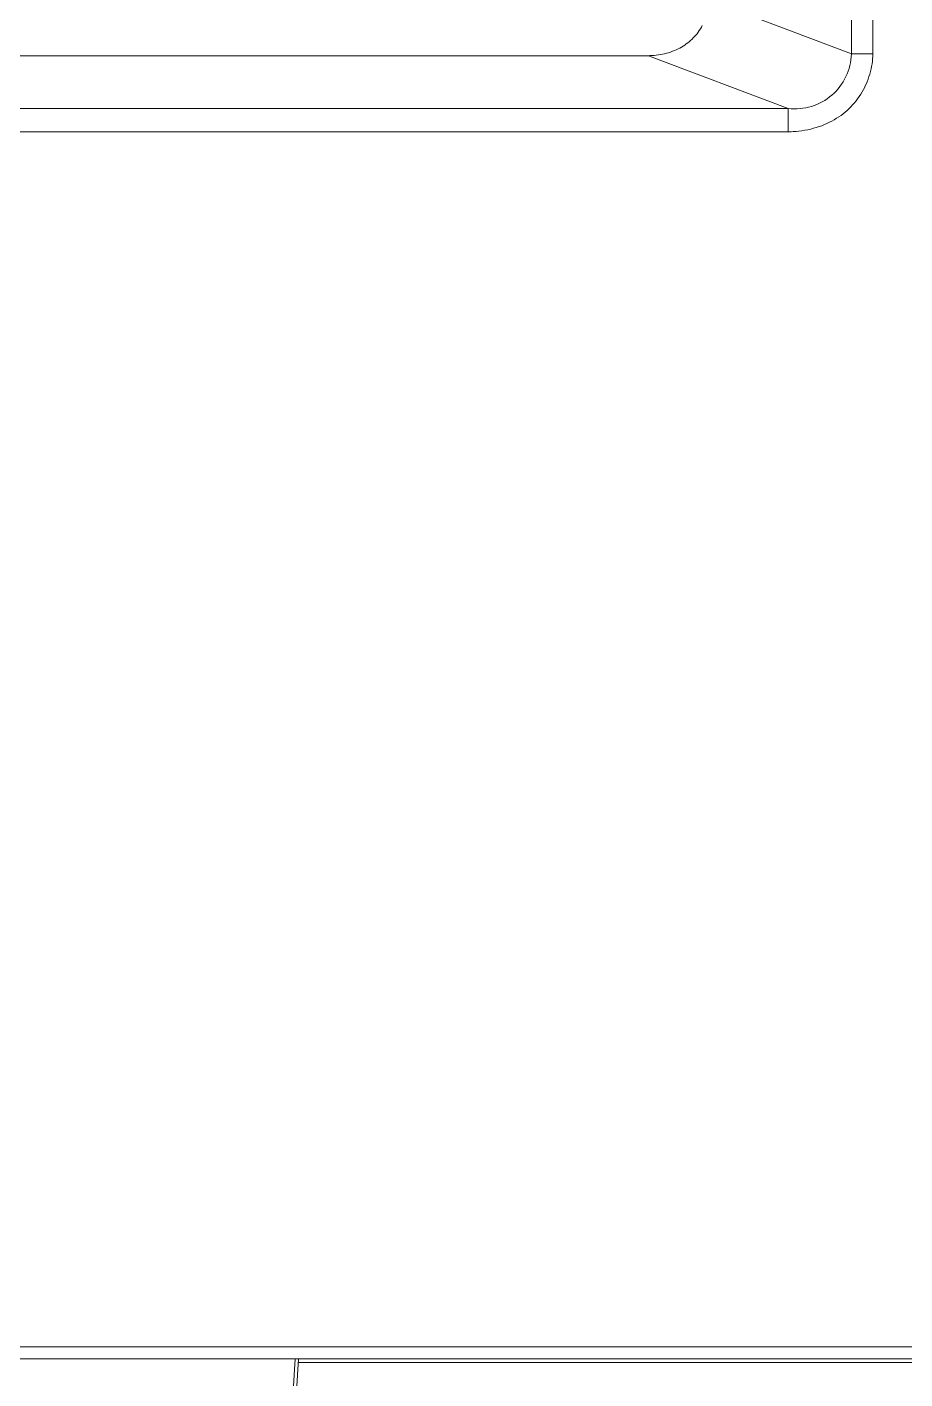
# Model space of a CAD drawing. Extents: x -382 to 1420, y -377 to 265.
# Drawn here: x -224.345 to -221.419, y -25.816 to -21.308 of the extents above; entities that cross this region are included whole.
import ezdxf

# ---------------------------------------------------------------- set-up
doc = ezdxf.new("R2010")
doc.units = 0
doc.header["$MEASUREMENT"] = 0
doc.layers.add('PDF_レイヤー 1', color=7, linetype='CONTINUOUS')

msp = doc.modelspace()

# ---------------------------------------------------------------- linework, layer by layer
at = {"layer": 'PDF_レイヤー 1', "lineweight": 0}
for points in [[(-223.44117, -25.76022), (-171.38649, -25.76022, 0.4143145), (-171.24868, -25.62245), (-171.24868, 6.93063, 0.4143145), (-171.38648, 7.06835), (-228.48682, 7.06835, 0.4143145), (-228.62463, 6.93063), (-228.62463, -25.62245, 0.4143145), (-228.48684, -25.76022), (-224.79078, -25.76022)], [(-228.61284, -25.61062, 0.020237), (-228.61242, -25.62094, 0.0768274), (-228.60256, -25.66288, 0.1002389), (-228.57255, -25.70786, 0.0963949), (-228.52739, -25.73797, 0.0991788), (-228.4745, -25.74841), (-171.39888, -25.74841, 0.0213893), (-171.38909, -25.748, 0.077189), (-171.34599, -25.73801, 0.1002389), (-171.30103, -25.708, 0.1012685), (-171.27092, -25.66312, 0.0994966), (-171.26046, -25.61062), (-171.33059, -25.61062), (-171.33061, 6.84425), (-172.59133, 5.1687), (-172.81714, 5.16869), (-172.81714, 3.04596)], [(-224.42111, -21.65739), (-221.80801, -21.65739), (-221.80801, -21.57976, 0.4407488), (-221.59767, -21.39815), (-221.59771, -20.13965)], [(-223.46884, -26.03188, 0.3955055), (-223.45705, -26.02075), (-223.44052, -25.74841)]]:
    msp.add_lwpolyline(points, format="xyb", dxfattribs=at)
for points in [[(-221.52633, -20.13965), (-221.52629, -21.39808), (-221.59767, -21.39808), (-222.07207, -21.21865)], [(-222.09443, -21.30336), (-222.09763, -21.30906), (-222.10096, -21.31461), (-222.10443, -21.32003), (-222.10818, -21.32545), (-222.11207, -21.33045), (-222.11596, -21.33545), (-222.12026, -21.34017), (-222.12443, -21.34461), (-222.12873, -21.34905), (-222.13332, -21.35322), (-222.13804, -21.35725), (-222.14276, -21.36114), (-222.14776, -21.36489), (-222.1529, -21.3685), (-222.15818, -21.37197), (-222.16373, -21.3753), (-222.16943, -21.37836), (-222.17526, -21.38141), (-222.18123, -21.38419), (-222.18734, -21.38697), (-222.19359, -21.38933), (-222.20012, -21.39169), (-222.20664, -21.39391), (-222.21331, -21.39572), (-222.21998, -21.39752), (-222.22678, -21.39905), (-222.23373, -21.40044), (-222.24081, -21.40141), (-222.24789, -21.40238), (-222.25483, -21.40308), (-222.26192, -21.40363), (-222.269, -21.40377), (-222.27331, -21.40391)], [(-227.0561, -21.40391), (-222.27333, -21.40391), (-221.80796, -21.57987)], [(-221.52633, -21.39808), (-221.52647, -21.40627), (-221.52689, -21.41447), (-221.52772, -21.42294), (-221.52883, -21.43127), (-221.53008, -21.43974), (-221.53189, -21.44821), (-221.53397, -21.45668), (-221.53619, -21.46516), (-221.53897, -21.47377), (-221.54188, -21.4821), (-221.54522, -21.49057), (-221.54869, -21.49904), (-221.55258, -21.5071), (-221.55327, -21.50862), (-221.55758, -21.51668), (-221.56202, -21.52459), (-221.5666, -21.53237), (-221.5716, -21.53987), (-221.57674, -21.54737), (-221.58216, -21.55445), (-221.58771, -21.5614), (-221.59355, -21.56806), (-221.59952, -21.57445), (-221.60563, -21.58056), (-221.61188, -21.58639), (-221.61841, -21.59195), (-221.62521, -21.59751), (-221.63215, -21.60278), (-221.63924, -21.60778), (-221.64674, -21.61264), (-221.65451, -21.61723), (-221.66243, -21.62167), (-221.67062, -21.62597), (-221.67909, -21.62986), (-221.68757, -21.63361), (-221.69645, -21.63722), (-221.70534, -21.64042), (-221.71451, -21.64333), (-221.72395, -21.64597), (-221.73326, -21.64847), (-221.74298, -21.65056), (-221.75256, -21.6525), (-221.76228, -21.65417), (-221.77228, -21.65542), (-221.78214, -21.65625), (-221.79186, -21.65694), (-221.79825, -21.65722), (-221.80797, -21.65736)], [(-226.63525, -21.45663), (-226.48054, -21.47482), (-226.32278, -21.49149), (-226.16154, -21.50704), (-225.99656, -21.52079), (-225.82755, -21.53343), (-225.65423, -21.54454), (-225.47605, -21.55412), (-225.29259, -21.56245), (-225.10303, -21.56912), (-225.01012, -21.57176), (-224.8193, -21.5762), (-224.62071, -21.57884), (-224.42239, -21.57981), (-221.80804, -21.57981)], [(-228.43748, -25.70896), (-171.43581, -25.70889)], [(-223.45216, -25.74841), (-223.46882, -26.02075)]]:
    msp.add_lwpolyline(points, dxfattribs=at)

doc.saveas('drawing.dxf')
